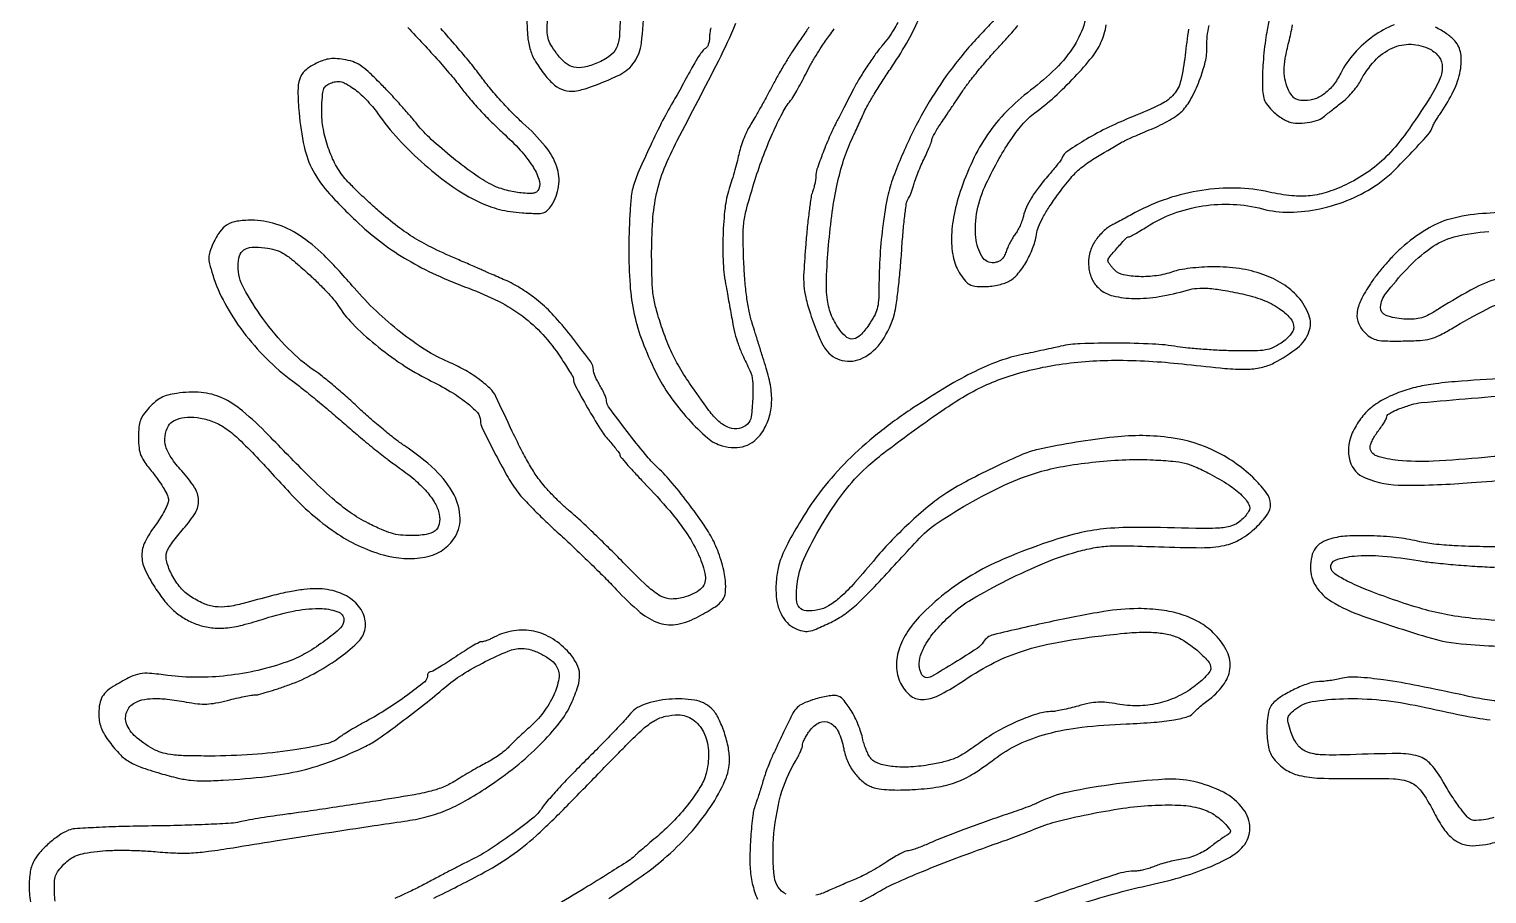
# Model space of a CAD drawing. Extents: x 0 to 2791, y 427 to 2463.
# Drawn here: x 109.1 to 548.1, y 1942.1 to 2202.5 of the extents above; entities that cross this region are included whole.
import ezdxf

# ---------------------------------------------------------------- set-up
doc = ezdxf.new("R2010")
doc.units = 0

msp = doc.modelspace()

# ---------------------------------------------------------------- linework, layer by layer
for points in [[(259, 2205.660899, 0.021812), (259.24006, 2200.160554, 0.055036), (260.024069, 2196.236415, 0.059816), (261.598927, 2192.771901, 0.029824), (264.346655, 2188.804846, 0.048842), (267.309729, 2185.706005, 0.106658), (270.18295, 2184.145034, 0.106775), (273.442103, 2183.90861, 0.049017), (277.602071, 2184.919061, 0.029181), (286.940975, 2188.808021, 0.131652), (291.364122, 2192.646368, 0.120333), (293.483607, 2198.368133, 0.022621), (294.270121, 2209.58489, -0.005325)], [(287.092539, 2208.136949, -0.01504), (286.878161, 2200.705837, -0.08738), (285.975575, 2196.906406, -0.135435), (284.01026, 2194.460026, -0.056156), (280.282119, 2192.361984, -0.045649), (276.246474, 2191.073008, -0.112311), (273.152865, 2191.090834, -0.120975), (270.514208, 2192.431932, -0.057629), (267.916878, 2195.25, -0.022448), (266.19276, 2197.855122, -0.070301), (265.378082, 2199.785364, -0.063927), (265.090292, 2201.964137, -0.016349), (265.193818, 2205.527293, -0.028599)], [(343.912597, 2203.142613, -0.002438), (342.972074, 2201.70146, -0.006028), (341.841792, 2200.031998, -0.003946), (340.500679, 2198.13383, 0.014547), (338.87569, 2195.727196, 0.006267), (336.844258, 2192.430667, 0.006194), (334.767695, 2188.864905, 0.00815), (332.967227, 2185.558653, -0.003723), (331.242044, 2182.322755, -0.003274), (329.394327, 2178.970869, -0.003291), (327.687559, 2175.968601, -0.009897), (326.46911, 2173.951068, 0.028039), (325.447449, 2172.111797, 0.016065), (324.414748, 2169.792086, 0.016013), (323.523543, 2167.385727, 0.025574), (322.935604, 2165.27393, -0.008697), (322.389045, 2163.018911, -0.004157), (321.612363, 2160.139842, -0.004119), (320.751236, 2157.145713, -0.005855), (319.932836, 2154.5, 0.049533), (318.666371, 2148.636362, 0.020254), (318.069464, 2140.499776, 0.020343), (318.136779, 2132.037875, 0.034411), (318.967066, 2125, -0.000858), (319.368079, 2122.851336, -0.000398), (319.881899, 2120.059375, -0.000394), (320.416949, 2117.125954, -0.000549), (320.890799, 2114.5, 0.015752), (321.670192, 2110.824045, 0.025553), (322.587887, 2107.765843, 0.02113), (323.935528, 2104.438977, 0.007355), (326.147138, 2099.763569, -0.100643), (326.980418, 2096.579199, -0.024925), (327.010193, 2091.156513, -0.021966), (326.537598, 2085.816637, -0.164767), (325.428571, 2083.571429, -0.151629), (322.937274, 2082.260362, -0.131794), (319.986651, 2082.49279, -0.097051), (316.833444, 2084.358077, -0.053636), (313.818064, 2087.687484, -0.006121), (307.98749, 2095.914767, -0.021282), (304.516942, 2101.429111, -0.028357), (302.069597, 2106.338158, -0.018964), (299.811584, 2112.197105, -0.012385), (298.024227, 2117.871249, -0.033162), (297.124369, 2122.009944, -0.028502), (296.709137, 2126.570216, -0.007249), (296.565593, 2134, -0.017479), (296.892146, 2144.833237, -0.037982), (298.061044, 2153.067305, -0.041493), (300.37998, 2160.566927, -0.025183), (304.280025, 2169, 0.002682), (316.780657, 2193.119289, 0.022401), (321.881288, 2204.299641, 0.04829)], [(482.708447, 2206.463254, -0.009091), (481.973169, 2202.362996, 0.015068), (481.447543, 2199.215803, 0.008716), (480.996085, 2195.405098, 0.008706), (480.676144, 2191.562877, 0.014448), (480.556618, 2188.313932, 0.010463), (480.612526, 2184.029099, 0.059317), (480.958607, 2181.776869, 0.086866), (481.769888, 2180.072492, 0.036694), (483.390542, 2178.112519, 0.033606), (484.707003, 2176.912062, 0.026849), (486.271953, 2175.798444, 0.027585), (487.838782, 2174.922793, 0.059637), (489.140542, 2174.469132, 0.058138), (491.802475, 2174.20189, 0.041507), (494.785293, 2174.498313, 0.042525), (497.493787, 2175.239215, 0.101277), (499.260286, 2176.331714, -0.017222), (499.969946, 2176.955774, -0.003732), (501.240108, 2177.981646, -0.003888), (502.729106, 2179.147225, -0.003711), (504.259231, 2180.307932, 0.031147), (505.842466, 2181.651836, 0.020607), (507.49231, 2183.375579, 0.020762), (508.962497, 2185.190765, 0.037396), (509.986539, 2186.807932, -0.06314), (514.37519, 2193.009501, -0.099836), (519.621445, 2196.833159, -0.116815), (525.317128, 2197.977236, -0.111181), (531.035173, 2196.481811, -0.116003), (533.77002, 2194.139569, -0.16401), (534.729857, 2191.106381, -0.105011), (533.790334, 2187.055594, -0.032272), (530.756166, 2181.523734, -0.013503), (523.942188, 2171.417176, -0.035697), (518.382264, 2164.702232, -0.04624), (512.864215, 2159.906859, -0.041414), (506.358528, 2156.004969, -0.033508), (500.370732, 2153.540324, -0.054156), (494.993064, 2152.364405, -0.052394), (489.362831, 2152.351001, -0.029159), (482.582621, 2153.449448, 0.049285), (472.658403, 2154.650367, 0.043519), (462.257143, 2153.972817, 0.042725), (451.937961, 2151.475632, 0.043489), (442.257483, 2147.271065, -0.000964), (440.238278, 2146.18171, -0.000823), (438.105112, 2145.040699, -0.000829), (436.161422, 2144.00928, -0.002357), (434.802471, 2143.299213, 0.05294), (433.613114, 2142.51562, 0.025295), (432.258375, 2141.281294, 0.024744), (430.960197, 2139.835972, 0.032202), (429.929738, 2138.386314, 0.083585), (428.458442, 2134.774076, 0.080377), (428.222998, 2130.828305, 0.084195), (429.230923, 2127.169384, 0.106306), (431.346687, 2124.378216, 0.119707), (435.604714, 2122.2041, 0.054424), (441.848919, 2121.419076, 0.045419), (449.466544, 2121.987275, 0.030976), (457.932724, 2123.944224, -0.054361), (460.812122, 2124.469602, -0.035215), (464.201437, 2124.474545, -0.025545), (468.543065, 2123.95094, -0.009863), (474.5, 2122.800208, -0.038366), (480.580132, 2121.004056, -0.055168), (485.5701, 2118.443149, -0.069047), (488.90436, 2115.505417, -0.184825), (489.957674, 2112.575686, -0.117428), (489.694206, 2111.561543, -0.049688), (488.910212, 2110.383642, -0.042359), (487.721012, 2109.160225, -0.030424), (486.207674, 2108, -0.040465), (483.735946, 2106.609727, -0.067105), (481.452516, 2105.909701, -0.038682), (478.299537, 2105.637438, -0.005933), (472, 2105.656676, -0.008041), (467.503742, 2105.79611, -0.006468), (462.675, 2106.086273, -0.006544), (458.219893, 2106.470554, -0.016597), (455, 2106.899122, 0.03022), (447.455742, 2107.694897, 0.010355), (436.462233, 2107.958366, 0.009368), (425.677976, 2107.791373, 0.048307), (419.764351, 2107.013687, -0.002883), (417.634116, 2106.533905, -0.001077), (414.638285, 2105.884055, -0.001067), (411.370436, 2105.189856, -0.001292), (408.30215, 2104.553166, 0.036575), (401.367464, 2102.59554, 0.026763), (394.002563, 2099.466372, 0.021429), (385.541222, 2094.864437, 0.01053), (375.16688, 2088.330721, 0.022774), (364.645299, 2080.681188, 0.028041), (355.605587, 2072.587359, 0.029623), (347.953009, 2063.954077, 0.032016), (341.587307, 2054.689469, 0.010631), (337.551165, 2047.586675, 0.03732), (335.403426, 2042.788607, 0.050998), (334.349756, 2038.562905, 0.03563), (334, 2033.660894, 0.049738), (334.387265, 2029.777466, 0.064998), (335.537862, 2026.402912, 0.073771), (337.35678, 2023.776401, 0.097887), (339.712324, 2022.085212, 0.045011), (342.020991, 2021.27487, 0.102987), (343.855124, 2021.197142, 0.061697), (346.10392, 2021.858757, 0.008745), (350.5, 2023.858214, 0.042421), (354.74152, 2026.338508, 0.035989), (358.759454, 2029.626924, 0.016234), (364.403107, 2035.326092, 0.001911), (376.5, 2048.462697, -0.059888), (382.840161, 2053.920721, -0.020664), (393.166754, 2060.249367, -0.021076), (404.405432, 2065.906667, -0.039169), (414, 2069.364468, -0.025516), (421.484611, 2071.011347, -0.016047), (430.362526, 2072.203389, -0.015868), (439.488518, 2072.840021, -0.021511), (447.750435, 2072.797877, -0.009817), (453.598305, 2072.401077, -0.038869), (457.150239, 2071.809332, -0.044532), (460.326808, 2070.714939, -0.015761), (464.65767, 2068.610549, -0.022113), (470.403663, 2065.258935, -0.049097), (474.371298, 2062.113099, -0.075577), (476.46022, 2059.373414, -0.272272), (476.39461, 2057.26381, -0.072084), (474.040837, 2054.506828, -0.103217), (471.251205, 2052.929886, -0.067469), (467.210625, 2052.219382, -0.016579), (460.450636, 2052.177653, 0.004919), (443.412831, 2052.469809, 0.022895), (433.592042, 2052.091791, 0.034859), (425.934355, 2050.90353, 0.02423), (417.5, 2048.550312, 0.015868), (404.977202, 2043.946936, 0.02922), (395.170153, 2039.300905, 0.033456), (386.913785, 2034.035196, 0.030801), (379.189321, 2027.578954, 0.046172), (374.204873, 2021.904272, 0.073449), (371.215737, 2016.188116, 0.088434), (370.33315, 2010.676304, 0.106762), (371.527527, 2005.583233, 0.109576), (374.364905, 2001.937457, 0.177124), (378.028501, 2000.639213, 0.1138), (382.924594, 2001.820159, 0.033082), (389.66704, 2005.765647, -0.027477), (398.719973, 2011.200174, -0.038902), (407.343628, 2014.927175, -0.034776), (417.14637, 2017.541738, -0.016872), (429.961993, 2019.575535, -0.006143), (438.969107, 2020.582703, -0.021), (444.853611, 2020.918935, -0.031503), (449.293224, 2020.706104, -0.040015), (453.320779, 2019.927876, -0.072428), (456.879825, 2018.357827, -0.036516), (460.843858, 2015.448918, -0.033568), (464.131057, 2012.241079, -0.184684), (465, 2009.968806, -0.158712), (464.697652, 2009.040291, -0.028368), (463.526965, 2007.611162, -0.027824), (461.891003, 2006.018055, -0.02082), (459.926169, 2004.445803, -0.051112), (454.701689, 2001.377036, -0.052004), (448.993158, 1999.453301, -0.051737), (442.983119, 1998.742355, -0.049599), (436.866739, 1999.261976, 0.019091), (433.597465, 1999.741682, 0.039373), (431.015958, 1999.816072, 0.038269), (428.408635, 1999.484745, 0.017071), (425.042156, 1998.671474, -0.007342), (422.602245, 1998.031562, -0.008305), (420.242542, 1997.490995, -0.007681), (418.225317, 1997.096295, -0.044495), (417.14537, 1997, 0.075669), (412.918296, 1996.356598, 0.026252), (407.118886, 1994.209418, 0.025756), (400.98429, 1991.180848, 0.03018), (395.523387, 1987.677292, -0.012795), (391.235572, 1984.711122, -0.039682), (388.151144, 1983.025021, -0.044097), (385.019043, 1981.942364, -0.018816), (380.676269, 1981.030152, -0.026791), (374.635717, 1980.327232, -0.040209), (369.332023, 1980.423239, -0.047883), (365.153326, 1981.244959, -0.137194), (362.673055, 1982.808776, -0.060321), (362.012284, 1983.744063, -0.022287), (361.30905, 1985.199843, -0.021706), (360.675172, 1986.873543, -0.024409), (360.216448, 1988.532176, 0.042268), (358.804164, 1993.010325, 0.03893), (356.627597, 1997.318589, 0.039389), (354.205544, 2000.680142, 0.182417), (352.147798, 2001.822611, 0.064804), (350.982238, 2001.841887, 0.017433), (349.148101, 2001.568898, 0.017354), (347.068286, 2001.109663, 0.017167), (345.017702, 2000.50588, 0.025979), (342.125822, 1999.375472, 0.086329), (340.443534, 1998.232429, 0.07539), (339.126789, 1996.504874, 0.016817), (337.451466, 1993.183269, -0.001146), (336.318836, 1990.750955, -0.000923), (335.090483, 1988.141335, -0.000932), (333.946948, 1985.735116, -0.002392), (333.108165, 1984, 0.015692), (332.358562, 1982.337957, 0.007988), (331.516167, 1980.20625, 0.007927), (330.71668, 1977.978149, 0.01176), (330.093612, 1976, -0.00369), (329.534695, 1974.120167, -0.003381), (328.931951, 1972.193112, -0.003379), (328.370739, 1970.480469, -0.011067), (327.967206, 1969.359532, 0.060389), (327.037562, 1965.673512, 0.014109), (326.4114, 1959.318218, 0.015263), (326.149574, 1952.688208, 0.033324), (326.442608, 1947.613051, 0.027483), (326.86882, 1945.260824, 0.021158), (327.581175, 1942.750602, 0.021584), (328.45032, 1940.455323, 0.046788)], [(370.672564, 2204.544178, -0.019522), (369.487302, 2202.407872, -0.020412), (367.864057, 2199.964484, -0.016936), (365.9471, 2197.5, 0.017592), (363.772351, 2194.696511, 0.010367), (361.364747, 2191.20625, 0.010364), (359.101442, 2187.615331, 0.017425), (357.371846, 2184.5, -0.000489), (355.906756, 2181.636714, -0.000513), (354.459333, 2178.821875, -0.000491), (353.205008, 2176.394553, -0.002292), (352.474508, 2175, 0.018395), (350.360499, 2170.627269, 0.011473), (348.193131, 2165.363441, 0.008422), (346.368798, 2160.378114, 0.083685), (346, 2158.190054, -0.035379), (345.931114, 2157.217711, -0.016703), (345.712123, 2155.978109, -0.016459), (345.395332, 2154.69014, -0.022312), (345.019994, 2153.552589, 0.053418), (344.583186, 2151.887738, 0.005453), (344.01762, 2147.84364, 0.006762), (343.459932, 2142.995165, 0.005345), (342.983834, 2137.73749, 0.004736), (342.398237, 2129.402698, 0.031828), (342.410521, 2125.257263, 0.045101), (342.964142, 2121.75413, 0.01514), (344.382387, 2116.768761, 0.011972), (345.474163, 2113.59563, 0.011708), (346.724196, 2110.454474, 0.011672), (347.949404, 2107.750918, 0.042509), (348.907468, 2106.12995, 0.18406), (354.000913, 2102.734527, 0.176073), (360.176191, 2103.508252, 0.126325), (365.968039, 2108.634769, 0.083065), (369.692004, 2116.772052, 0.030957), (370.241781, 2119.462789, 0.006258), (370.860572, 2124.303579, 0.006581), (371.436588, 2129.961298, 0.006116), (371.879441, 2135.772047, -0.005769), (372.299115, 2141.329629, -0.008425), (372.807566, 2146.212391, -0.004719), (373.34159, 2150.295647, -0.132571), (373.757965, 2151.272047, 0.052549), (374.176019, 2151.936354, 0.018084), (374.640185, 2152.974286, 0.017742), (375.073028, 2154.164201, 0.019636), (375.404391, 2155.342542, -0.026722), (375.829719, 2156.776753, -0.008689), (376.606714, 2158.84663, -0.008633), (377.551468, 2161.120702, -0.009617), (378.542279, 2163.279696, 0.006398), (379.483676, 2165.296668, 0.008692), (380.278044, 2167.141954, 0.006168), (380.894059, 2168.698753, 0.091366), (381, 2169.273676, -0.118106), (381.131156, 2169.821176, -0.009621), (381.829409, 2171.131877, -0.012507), (382.742067, 2172.676249, -0.009291), (383.823519, 2174.336522, 0.000749), (385.165184, 2176.321293, 0.000351), (386.895108, 2178.892603, 0.000348), (388.70448, 2181.590141, 0.000489), (390.315048, 2184, -0.017864), (392.208958, 2186.631135, -0.007217), (394.970158, 2190.0875, -0.00713), (398.051753, 2193.725757, -0.008984), (401.011409, 2197, 0.006712), (403.931794, 2200.201432, 0.005904), (406.894661, 2203.61875, 0.005941)], [(399.632657, 2205.204089, -0.007401), (396.436505, 2201.779683, 0.025491), (388.09318, 2192.165879, 0.027509), (380.996573, 2181.985967, 0.026538), (374.85297, 2170.759416, 0.020782), (369.366408, 2158, 0.041016), (367.63189, 2152.02558, 0.017817), (366.27299, 2143.861679, 0.016523), (365.368172, 2134.491526, 0.014572), (365.033675, 2124.680175, -0.015003), (364.897499, 2120.784507, -0.05065), (364.476679, 2118.275215, -0.058631), (363.596146, 2116.099121, -0.025258), (361.951959, 2113.430175, -0.038591), (359.461675, 2110.349293, -0.159499), (357.38444, 2109.221132, -0.210166), (355.401715, 2109.691861, -0.071812), (353.275948, 2111.84063, -0.05981), (350.787084, 2116.216288, -0.066379), (349.513697, 2120.906285, -0.043221), (349.221201, 2127.236976, -0.011137), (349.860554, 2137.454973, -0.012499), (350.962718, 2147.45634, -0.020311), (352.453656, 2155.870584, -0.02363), (354.392634, 2163.065497, -0.031807), (356.857365, 2169.343999, 0.001576), (357.73047, 2171.225256, 0.000958), (358.751228, 2173.454175, 0.00096), (359.755043, 2175.6685, 0.001698), (360.573605, 2177.5, -0.025941), (361.643451, 2179.612531, -0.006361), (363.625134, 2182.96875, -0.006497), (365.997806, 2186.760933, -0.006448), (368.474194, 2190.5, 0.019045), (373.327262, 2198.244501, 0.026832), (377.002754, 2205.515362, 0.030496)], [(427.233375, 2205.458589, -0.070444), (424.391793, 2198.500399, -0.059216), (419.122389, 2191.520547, -0.040142), (411.661385, 2184.902395, 0.032751), (404.24744, 2178.519039, 0.042593), (398.413333, 2171.72243, 0.041952), (393.750811, 2163.950383, 0.030386), (389.856975, 2154.630219, 0.032607), (387.667266, 2146.712046, 0.048091), (386.886826, 2139.547258, 0.057008), (387.508031, 2133.448162, 0.095653), (389.536051, 2128.732135, 0.024578), (391.130586, 2126.617092, 0.097497), (392.388533, 2125.597183, 0.097475), (393.939353, 2125.130072, 0.024561), (396.585711, 2125, 0.028353), (398.527108, 2125.110179, 0.021672), (400.628686, 2125.442261, 0.022104), (402.575006, 2125.92735, 0.047233), (404.01077, 2126.505569, 0.095526), (406.653517, 2128.589526, 0.043508), (409.240216, 2132.169966, 0.041903), (411.328068, 2136.438421, 0.052985), (412.479323, 2140.675762, -0.055115), (413.122537, 2143.004068, -0.027874), (414.407659, 2145.76683, -0.022723), (416.324472, 2148.989644, -0.012553), (418.938677, 2152.753167, -0.015955), (422.809719, 2157.698788, -0.047185), (425.871337, 2160.730392, -0.035228), (429.897265, 2163.578761, -0.005982), (438, 2168.362889, -0.019947), (439.382737, 2169.085403, -0.00492), (441.709147, 2170.157348, -0.005028), (444.399872, 2171.33284, -0.005013), (447.116246, 2172.455132, 0.019213), (449.841257, 2173.672674, 0.017408), (452.557895, 2175.133666, 0.01773), (454.897167, 2176.61233, 0.051963), (456.350107, 2177.843546, 0.068247), (459.027871, 2181.533967, 0.030682), (461.529487, 2186.987551, 0.030666), (463.341395, 2192.694665, 0.069698), (463.823292, 2197.183959, -0.066534), (464.476667, 2203.654519, -0.065602)], [(223.095046, 2203, -0.006291), (227.741539, 2198.117034, -0.005694), (232.422811, 2192.955253, -0.00571), (236.50896, 2188.237824, -0.018089), (239.090405, 2184.954051, 0.01985), (241.476593, 2181.940557, 0.009409), (244.774394, 2178.24255, 0.009309), (248.373668, 2174.498537, 0.013012), (251.737321, 2171.298571, -0.023171), (256.971418, 2166.112652, -0.042818), (260.630961, 2161.378886, -0.055482), (262.63361, 2157.353703, -0.181253), (262.610807, 2154.428163, -0.125519), (262.041087, 2153.623583, -0.120946), (261.14799, 2153.176414, -0.065245), (259.700252, 2153.041128, -0.014792), (257.233182, 2153.20595, -0.023472), (255.165331, 2153.504165, -0.016292), (252.862247, 2154.025823, -0.016469), (250.679038, 2154.67319, -0.032281), (249, 2155.355013, -0.040962), (243.640196, 2158.510939, -0.015893), (236.757662, 2163.697755, -0.015946), (230.195611, 2169.332168, -0.039191), (225.86156, 2173.974395, 0.010304), (223.728188, 2176.541706, 0.00479), (220.860273, 2179.788388, 0.004743), (217.78317, 2183.140835, 0.006599), (214.960644, 2186.079263, 0.009999), (211.203725, 2189.739175, 0.043145), (208.754523, 2191.664008, 0.064312), (206.523383, 2192.74563, 0.043554), (203.772677, 2193.406839, 0.025557), (201.250423, 2193.65417, 0.050692), (199.246146, 2193.544522, 0.051587), (197.327618, 2193.036139, 0.027414), (195.078032, 2192.039809, 0.068772), (192.11687, 2189.974281, 0.12925), (190.560027, 2187.530998, 0.082152), (190.021469, 2183.876336, 0.016678), (190.356391, 2177.312133, 0.032512), (191.878999, 2167.19189, 0.070797), (194.607456, 2159.847294, 0.061148), (199.547582, 2152.915648, 0.019342), (208.5, 2143.866337, 0.02796), (215.446548, 2138.060368, 0.027276), (223.053379, 2133.013839, 0.025542), (231.628603, 2128.54795, 0.019053), (241.489496, 2124.483427, -0.029074), (250.476063, 2120.566918, -0.043939), (257.716797, 2116.058043, -0.046535), (263.755781, 2110.568494, -0.038447), (269.112551, 2103.711241, -0.004135), (270.602323, 2101.427595, -0.006245), (271.858062, 2099.412492, -0.00274), (272.894971, 2097.679947, -0.134255), (273, 2097.295844, 0.124982), (273.540758, 2095.166284, 0.005657), (277.242807, 2088.527067, 0.009432), (281.048487, 2082.161485, 0.043906), (283.61971, 2078.747119, -0.009347), (284.914667, 2077.254226, -0.013203), (286.00704, 2075.873762, -0.009333), (286.856495, 2074.69477, -0.152588), (287, 2074.235481, 0.178631), (287.182595, 2073.740695, 0.002969), (289.129687, 2071.489113, 0.007254), (291.471317, 2068.890617, 0.004706), (294.25, 2065.951632, -0.014637), (302.012876, 2057.407232, -0.031451), (307.363278, 2050.300865, -0.040636), (310.823089, 2043.98644, -0.059551), (312.699503, 2037.943118, -0.111909), (312.61737, 2035.931027, -0.123943), (311.668231, 2034.235454, -0.088465), (309.72107, 2032.793618, -0.03512), (306.633832, 2031.522065, -0.082505), (302.647515, 2030.895704, -0.12575), (299.278498, 2031.788225, -0.063101), (295.265965, 2034.745861, -0.009062), (288, 2041.92449, 0.004504), (283.559517, 2046.392317, 0.004103), (278.900283, 2050.921568, 0.004107), (274.669084, 2054.901705, 0.013259), (271.76692, 2057.447633, -0.017131), (269.308631, 2059.638084, -0.011653), (266.659229, 2062.287544, -0.011753), (264.219293, 2064.967363, -0.023025), (262.429743, 2067.230678, -0.021946), (260.088257, 2070.81155, -0.014314), (257.691917, 2075.130114, -0.008676), (254.590192, 2081.380901, -0.002045), (249.631974, 2091.935467, 0.097349), (247.868461, 2094.358395, 0.030081), (244.364115, 2097.235347, 0.028931), (239.982161, 2100.040359, 0.028768), (235.297585, 2102.32664, -0.042837), (228.517254, 2105.875012, -0.024679), (220.996325, 2111.211509, -0.023615), (213.545465, 2117.663519, -0.025575), (206.942529, 2124.627952, 0.019715), (197.8732, 2134.421072, 0.05079), (190.40179, 2140.498027, 0.069159), (183.404102, 2143.82018, 0.075436), (175.972506, 2144.978038, 0.038551), (171.642178, 2144.660963, 0.099021), (168.703458, 2143.596382, 0.104688), (166.497008, 2141.526099, 0.046277), (164.514643, 2138.032473, 0.020809), (163.471578, 2135.436228, 0.081133), (163.165351, 2133.738914, 0.06845), (163.388273, 2131.891716, 0.012145), (164.35712, 2128.536032, 0.048601), (168.00175, 2119.975151, 0.036333), (173.558313, 2111.348924, 0.035176), (180.541079, 2103.310047, 0.037304), (188.454233, 2096.498953, -0.009118), (191.689773, 2094.016989, -0.00392), (195.919147, 2090.593862, -0.003877), (200.367543, 2086.87717, -0.005113), (204.361534, 2083.416323, 0.006294), (208.334428, 2079.990153, 0.004964), (212.717597, 2076.379001, 0.00502), (216.856102, 2073.105924, 0.01238), (219.974967, 2070.81103, -0.02218), (225.00894, 2066.9527, -0.038514), (228.768048, 2063.268796, -0.047444), (231.297594, 2059.753103, -0.083061), (232.568072, 2056.40964, -0.098398), (232.57169, 2053.472508, -0.182571), (231.330699, 2051.475818, -0.125894), (228.650016, 2050.332743, -0.037504), (224.178571, 2049.984962, -0.028321), (220.944728, 2050.15969, -0.042357), (218.170368, 2050.708427, -0.03504), (215.172955, 2051.802508, -0.013124), (211.134185, 2053.734962, -0.034993), (205.729976, 2056.992683, -0.028061), (200.39812, 2061.204282, -0.015848), (193.339761, 2067.864024, -0.003083), (181.069942, 2080.351965, 0.024838), (173.364962, 2087.540091, 0.069007), (167.11771, 2091.485109, 0.08648), (160.900368, 2093.092011, 0.056966), (153.5, 2092.844614, 0.027817), (150.855222, 2092.300649, 0.055041), (148.858844, 2091.529914, 0.0565), (147.112039, 2090.357068, 0.030878), (145.25, 2088.566243, 0.026774), (143.489523, 2086.431548, 0.072154), (142.562873, 2084.702706, 0.06667), (142.126538, 2082.702931, 0.020423), (142, 2079.606354, 0.025227), (142.164156, 2076.354808, 0.072406), (142.712115, 2074.167321, 0.059987), (143.920812, 2072.005634, 0.013478), (146.5, 2068.659115, -0.018701), (148.25032, 2066.338329, -0.022904), (149.700053, 2064.04121, -0.023328), (150.724987, 2062.026148, -0.10637), (151, 2060.748052, -0.097814), (150.751606, 2059.490476, -0.021642), (149.825, 2057.48749, -0.021705), (148.531173, 2055.227633, -0.019408), (147, 2053, 0.044222), (143.963507, 2048.076292, 0.114976), (142.998619, 2044.051275, 0.109062), (143.891127, 2039.882875, 0.037527), (146.88245, 2034.448835, 0.024746), (149.972719, 2030.190008, 0.04496), (152.955521, 2027.095706, 0.051013), (156.159311, 2024.847223, 0.044504), (159.899223, 2023.172332, 0.053958), (163.989795, 2022.239128, 0.052083), (168.23536, 2022.186428, 0.039601), (173.318154, 2023.063225, 0.015715), (180.12742, 2025.031669, -0.031365), (189.404678, 2027.401835, -0.055259), (197.282876, 2028.00979, -0.091217), (202.387324, 2026.893395, -0.354806), (203.807842, 2024.240722, -0.166685), (202.36423, 2021.722821, -0.02355), (197.621586, 2017.943872, -0.027615), (192.044525, 2014.365367, -0.043646), (186.878316, 2012.008362, -0.028604), (177.933741, 2009.401438, -0.028276), (168.715667, 2007.820347, -0.02883), (159.564904, 2007.31025, -0.032966), (150.822129, 2007.904508, 0.012473), (145.351127, 2008.502279, 0.067527), (142.374396, 2008.350437, 0.070458), (139.601892, 2007.41162, 0.014265), (135.019971, 2004.933964, 0.041375), (132.576077, 2003.236977, 0.088278), (131.090967, 2001.491758, 0.088616), (130.30235, 1999.345875, 0.041938), (130.031803, 1996.400038, 0.038934), (130.180952, 1994.275036, 0.047836), (130.660227, 1992.345823, 0.044774), (131.528765, 1990.444947, 0.028407), (132.853602, 1988.400038, 0.026378), (136.047836, 1984.485529, 0.066752), (138.850953, 1982.122938, 0.056288), (142.454158, 1980.362073, 0.01467), (148.595477, 1978.376085, 0.012), (153.859126, 1976.979057, 0.031989), (157.685863, 1976.316368, 0.030554), (161.664009, 1976.131546, 0.010151), (167.5, 1976.335682, 0.014713), (180.780415, 1977.46308, 0.029998), (191.084202, 1979.275217, 0.033235), (200.398869, 1982.161846, 0.02304), (210.5, 1986.588601, 0.038748), (214.211144, 1988.79587, 0.006405), (220.959206, 1993.683292, 0.007512), (228.139624, 1999.194901, 0.01119), (234.237161, 2004.248637, -0.039863), (239.467161, 2008.100173, -0.0214), (246.457521, 2012.031273, -0.019147), (253.317452, 2015.187369, -0.098546), (257.400533, 2016, -0.075841), (260.3144, 2015.55546, -0.0452), (263.561935, 2014.208671, -0.04571), (266.408062, 2012.364985, -0.103675), (268.048319, 2010.409715, -0.168854), (268.609592, 2006.860575, -0.063284), (267.08001, 2001.986845, -0.054874), (263.953801, 1996.773247, -0.048807), (259.655887, 1992.134888, 0.004319), (257.922205, 1990.56904, 0.003557), (256.099024, 1988.869458, 0.003592), (254.447297, 1987.284971, 0.009551), (253.297904, 1986.122841, -0.03453), (252.131426, 1985.05565, -0.014971), (250.44613, 1983.795612, -0.014732), (248.567149, 1982.557555, -0.018958), (246.767483, 1981.538496, 0.007881), (244.776145, 1980.468442, 0.003918), (242.284823, 1979.05297, 0.003887), (239.725474, 1977.545521, 0.0057), (237.5, 1976.176585, -0.040626), (233.999939, 1974.347043, -0.037565), (230.158221, 1973.05107, -0.02024), (224.463496, 1971.838562, -0.003433), (213.5, 1970.041757, -0.001194), (205.565664, 1968.816687, -0.001113), (197.4375, 1967.600068, -0.001108), (190.21017, 1966.551096, -0.003783), (185.5, 1965.914451, 0.004663), (181.760941, 1965.402364, 0.004434), (177.96875, 1964.812524, 0.004403), (174.625889, 1964.231886, 0.015642), (172.5, 1963.774173, -0.045384), (169.884711, 1963.371839, -0.003828), (163.065625, 1963.001344, -0.005061), (154.909144, 1962.703494, -0.003892), (146, 1962.537799, 0.004), (136.995111, 1962.36837, 0.006178), (129.217297, 1962.063563, 0.003965), (122.825937, 1961.683115, 0.080667), (120.94363, 1961.24562, 0.053518), (118.061049, 1959.684717, 0.030863), (114.952275, 1957.247323, 0.030957), (112.207254, 1954.485046, 0.060855), (110.464083, 1951.930544, 0.086013), (109.333454, 1948.347314, 0.04095), (109.080426, 1943.503317, 0.040202), (109.63758, 1938.459999, 0.058986)], [(116.886769, 1939.880022, -0.020474), (116.697108, 1942.364622, -0.01666), (116.690816, 1945.629014, -0.071654), (117.027201, 1947.537643, -0.086367), (117.856788, 1949.093626, -0.03069), (119.531658, 1950.989863, -0.040625), (121.422191, 1952.597622, -0.063197), (123.300174, 1953.617018, -0.047923), (125.726435, 1954.302399, -0.014324), (129.531658, 1954.880973, -0.021408), (133.012786, 1955.158087, -0.010232), (137.500714, 1955.23064, -0.009886), (142.350487, 1955.113881, -0.011154), (147, 1954.805872, 0.011437), (153.131022, 1954.403201, 0.023411), (157.947968, 1954.42296, 0.020709), (163.100585, 1954.90004, 0.007143), (170.5, 1956.003403, -0.001418), (183.138771, 1958.036202, -0.000807), (198.435328, 1960.426681, -0.000762), (212.940548, 1962.646898, -0.002801), (222.1262, 1963.98598, 0.027784), (228.626112, 1965.267835, 0.034747), (234.461485, 1967.199877, 0.031562), (240.395401, 1970.083138, 0.017671), (247.235004, 1974.283509, 0.023391), (255.573041, 1980.399399, 0.026413), (262.955823, 1987.03889, 0.028732), (268.793222, 1993.586785, 0.061017), (272.329631, 1999.370843, 0.027404), (274.355589, 2004.562038, 0.089049), (274.867933, 2008.206492, 0.112418), (274.034948, 2011.314503, 0.058761), (271.75, 2014.631998, 0.072282), (266.753021, 2018.892034, 0.088572), (261.074844, 2021.192695, 0.091135), (255.082074, 2021.351588, 0.081586), (249.168268, 2019.404454, -0.016241), (248.059659, 2018.871114, -0.016993), (246.935184, 2018.419451, -0.016906), (245.940839, 2018.096379, -0.068896), (245.313208, 2018.006161, 0.12338), (244.568832, 2017.815527, 0.007472), (242.54424, 2016.679935, 0.010801), (240.15779, 2015.224274, 0.007754), (237.553492, 2013.5, -0.006533), (234.963284, 2011.775939, -0.00937), (232.620469, 2010.321875, -0.005756), (230.628827, 2009.167714, -0.129135), (229.990284, 2009, 0.135882), (229.612649, 2008.895442, 0.100329), (229.290896, 2008.60153, 0.086658), (229.074331, 2008.1619, 0.071329), (229, 2007.643507, -0.227147), (228.194889, 2005.962721, -0.010326), (223.000351, 2001.958464, -0.017156), (216.931458, 1997.790831, -0.018361), (210.724323, 1994.147869, 0.005091), (208.231291, 1992.772313, 0.005903), (205.88777, 1991.411202, 0.005301), (203.931626, 1990.215678, 0.034582), (203, 1989.538803, -0.118933), (198.403362, 1987.257354, -0.018715), (188.40646, 1985.370726, -0.020081), (176.319861, 1984.048724, -0.017107), (163.5, 1983.605267, -0.005411), (156.558155, 1983.677846, -0.021986), (152.342734, 1983.953264, -0.036193), (149.404837, 1984.492615, -0.056117), (147, 1985.414405, -0.052152), (141.624143, 1988.954657, -0.112138), (138.595837, 1992.849467, -0.181172), (138.309667, 1996.460367, -0.179746), (140.464817, 1999.38499, -0.087242), (143.020862, 2000.483779, -0.050328), (146.350332, 2000.923741, -0.037099), (150.679987, 2000.735916, -0.01608), (156.384703, 1999.875635, 0.017881), (159.835601, 1999.367942, 0.037634), (162.540898, 1999.273, 0.036651), (165.274419, 1999.584374, 0.01612), (168.830767, 2000.375635, -0.006456), (171.391443, 2000.997533, -0.007431), (173.850291, 2001.522843, -0.006755), (175.943724, 2001.908339, -0.042174), (177.028497, 2002, 0.065452), (178.179495, 2002.151318, 0.006684), (180.831836, 2002.899105, 0.008257), (183.978552, 2003.888663, 0.006498), (187.354341, 2005.060781, 0.036459), (194.852765, 2008.410007, 0.032349), (202.105787, 2012.933388, 0.031885), (207.887806, 2017.667276, 0.140837), (210.132078, 2021.401466, 0.158725), (209.886134, 2025.994267, 0.122016), (206.987003, 2030.132103, 0.100755), (201.92421, 2033.003884, 0.079707), (195.69284, 2033.984379, 0.027373), (191.800917, 2033.759409, 0.021171), (187.60317, 2033.104321, 0.013988), (182.078994, 2031.839274, 0.003964), (173.558034, 2029.563185, -0.033154), (168.853033, 2028.59637, -0.067046), (165.077486, 2028.586971, -0.07049), (161.556946, 2029.56946, -0.040263), (157.661622, 2031.664113, -0.07617), (154.646786, 2034.339999, -0.051204), (152.078064, 2038.172103, -0.052809), (150.484892, 2042.129994, -0.147173), (150.529591, 2045.093232, -0.066933), (151.042468, 2046.179834, -0.012675), (152.282562, 2047.992421, -0.013332), (153.851986, 2050.04824, -0.011885), (155.588375, 2052.099506, 0.045041), (159.117485, 2056.877229, 0.14602), (160.105687, 2060.649761, 0.137905), (158.887849, 2064.479513, 0.038504), (155, 2069.5, -0.031898), (151.823747, 2073.491652, -0.080569), (150.222335, 2076.827564, -0.106731), (149.994301, 2079.898699, -0.088443), (151.012153, 2083.022708, -0.162117), (152.782266, 2084.698262, -0.079317), (155.803764, 2085.561298, -0.063936), (159.639789, 2085.531468, -0.046335), (163.806164, 2084.564382, -0.064828), (167.57269, 2082.744217, -0.039977), (171.467635, 2079.724193, -0.01936), (176.950002, 2074.320548, -0.00288), (187.501958, 2062.951798, 0.056063), (201.234915, 2050.994386, 0.081972), (215.705793, 2044.167503, 0.111569), (228.278185, 2043.475206, 0.19876), (236.921162, 2048.889282, 0.160487), (238.864662, 2055.160623, 0.11758), (237.036533, 2062.265922, 0.082861), (231.309558, 2069.779763, 0.042597), (222, 2077.140978, -0.019764), (219.31526, 2079.071598, -0.007137), (215.651944, 2082.01725, -0.007065), (211.727238, 2085.360981, -0.008339), (208.113002, 2088.63762, 0.006689), (204.563619, 2091.876878, 0.006178), (200.834615, 2095.108183, 0.006178), (197.442448, 2097.903882, 0.020411), (195.113002, 2099.624279, -0.051048), (187.116559, 2106.32304, -0.035002), (179.471258, 2115.372429, -0.034485), (173.679462, 2124.557878, -0.124038), (172, 2131.223655, -0.070255), (172.42975, 2134.267049, -0.175795), (173.72984, 2136.055438, -0.139862), (176.113271, 2136.835371, -0.039073), (180.072855, 2136.677777, -0.03907), (183.100854, 2136.076615, -0.063198), (185.516199, 2135.054531, -0.041977), (188.208721, 2133.170892, -0.008924), (192.542095, 2129.429653, -0.009964), (195.538491, 2126.638391, -0.01021), (198.396449, 2123.752185, -0.010009), (200.772829, 2121.149837, -0.041637), (202.035509, 2119.442545, 0.056522), (206.448718, 2113.831848, 0.025748), (213.349276, 2107.532424, 0.025138), (221.370062, 2101.583774, 0.031943), (229.349508, 2096.972481, -0.017856), (235.886893, 2093.436222, -0.033989), (240.820268, 2090.064663, -0.04158), (244.077346, 2087.026892, -0.186393), (245, 2084.637852, 0.11476), (245.520654, 2082.399292, 0.004974), (249.169614, 2075.161958, 0.009129), (252.980337, 2068.106128, 0.027428), (255.925932, 2063.493312, 0.031724), (257.646807, 2061.39361, 0.0071), (260.852186, 2058.049334, 0.00734), (264.671558, 2054.28815, 0.007039), (268.652686, 2050.587033, -0.005593), (272.96069, 2046.605186, -0.003814), (277.772652, 2041.986665, -0.003843), (282.34617, 2037.460422, -0.007729), (285.871234, 2033.806486, 0.029235), (293.155521, 2026.878256, 0.096278), (298.917204, 2023.655913, 0.130244), (304.439615, 2023.330041, 0.075737), (310.714517, 2025.629621, 0.014153), (315.761806, 2028.592095, 0.093431), (317.902937, 2030.568406, 0.137504), (318.773646, 2032.841624, 0.043853), (318.791372, 2036.49841, 0.033189), (318.439613, 2038.839252, 0.015972), (317.69599, 2041.782831, 0.015759), (316.721602, 2044.815228, 0.021745), (315.645301, 2047.46442, 0.040831), (312.924488, 2052.317151, 0.012771), (308.087289, 2059.119226, 0.013163), (302.784706, 2065.811894, 0.030064), (298.365477, 2070.494575, -0.032451), (294.686104, 2074.430735, -0.007998), (289.183197, 2081.364962, -0.003334), (283.57766, 2088.766997, -0.161761), (283, 2090.505813, 0.08119), (282.874978, 2091.270674, 0.019021), (282.413598, 2092.48873, 0.019112), (281.767879, 2093.86625, 0.017742), (281.003738, 2095.22583, -0.01687), (280.239301, 2096.580399, -0.018504), (279.59278, 2097.942908, -0.01825), (279.128497, 2099.141545, -0.082773), (279.003738, 2099.877686, 0.156735), (278.220792, 2102.291498, 0.008879), (273.461235, 2108.652799, 0.014695), (268.233119, 2114.993833, 0.029298), (263.672158, 2119.627761, 0.022567), (261.291298, 2121.591284, 0.015074), (258.403696, 2123.628273, 0.015193), (255.478617, 2125.4371, 0.02864), (253, 2126.684264, -0.000616), (250.747654, 2127.663595, -0.000641), (248.528125, 2128.6353, -0.000616), (246.611106, 2129.480318, -0.002813), (245.5, 2129.979218, 0.003588), (244.412474, 2130.465507, 0.000883), (242.61875, 2131.248404, 0.000904), (240.560937, 2132.137824, 0.000904), (238.5, 2133.019764, -0.011866), (230.906543, 2136.468091, -0.024482), (225.181523, 2139.587945, -0.026359), (220.061097, 2143.095674, -0.016273), (214.411124, 2147.71969, -0.006974), (211.052528, 2150.739648, -0.007114), (207.802101, 2153.832321, -0.006941), (205.055123, 2156.597184, -0.029176), (203.530021, 2158.371753, -0.050876), (200.784835, 2162.84988, -0.038823), (198.700938, 2168.212022, -0.038465), (197.453008, 2173.89474, -0.046884), (197.20496, 2179.333046, -0.010204), (197.455949, 2182.989923, -0.077954), (197.871876, 2184.656825, -0.144848), (198.681513, 2185.642181, -0.064696), (200.195399, 2186.403722, -0.057497), (201.761376, 2186.757187, -0.092367), (203.122273, 2186.652076, -0.067348), (204.637327, 2186.01903, -0.018935), (206.802361, 2184.636964, -0.032043), (208.537575, 2183.262016, -0.016518), (210.532986, 2181.338041, -0.01635), (212.462553, 2179.215848, -0.02375), (214.009526, 2177.213124, 0.034418), (220.311487, 2169.404458, 0.025968), (228.220971, 2161.718892, 0.026388), (236.649259, 2155.091443, 0.043101), (244.5, 2150.518521, 0.022665), (247.639295, 2149.206138, 0.025861), (250.750738, 2148.247276, 0.025328), (254.000692, 2147.600031, 0.020168), (257.556941, 2147.223065, 0.007505), (261.990812, 2147.000008, 0.071032), (263.877707, 2147.201862, 0.134972), (265.117912, 2147.906567, 0.051474), (266.38292, 2149.461657, 0.108639), (268.558265, 2155.178264, 0.120688), (268.010513, 2161.049077, 0.089589), (264.490841, 2167.312785, 0.038416), (257.804504, 2174.2437, -0.017679), (254.69858, 2177.207094, -0.010028), (251.142351, 2180.998011, -0.010003), (247.707813, 2184.966445, -0.016228), (244.969919, 2188.487307, 0.014697), (242.003636, 2192.326065, 0.005986), (237.755352, 2197.377521, 0.005917), (233.056757, 2202.701821, 0.007511)], [(314.358456, 2202.903975, 0.023894), (314.088938, 2201.465237, 0.034365), (314, 2200.17273, -0.039407), (313.907779, 2199.004454, -0.047616), (313.632812, 2197.939635, -0.054605), (313.230176, 2197.120737, -0.159386), (312.75, 2196.72555, 0.132934), (312.112714, 2196.254207, 0.015117), (311.033948, 2194.803583, 0.017429), (309.84107, 2192.960193, 0.013352), (308.66344, 2190.868561, -0.003148), (307.366245, 2188.450431, -0.001916), (305.804307, 2185.608265, -0.001919), (304.233837, 2182.801787, -0.003394), (302.913475, 2180.5, 0.014486), (299.471931, 2174.179556, 0.008615), (295.72436, 2166.469174, 0.007914), (292.450421, 2159.125326, 0.034161), (290.878988, 2154.614755, 0.042874), (290.437332, 2152.20476, 0.007484), (290.065136, 2147.596209, 0.008076), (289.796082, 2142.161661, 0.007166), (289.688588, 2136.5, 0.018907), (290.054242, 2125.475825, 0.035776), (291.316059, 2116.680196, 0.037637), (293.764629, 2108.452303, 0.02352), (297.787982, 2099.23366, 0.038563), (302.031876, 2092.083218, 0.030552), (307.641567, 2085.057715, 0.030145), (313.406393, 2079.404447, 0.113565), (317.844242, 2077.041941, 0.060423), (321.46556, 2076.522998, 0.084107), (324.699409, 2076.999136, 0.089086), (327.460202, 2078.477771, 0.076907), (329.699714, 2080.891991, 0.066024), (331.753637, 2085.011591, 0.065218), (332.673761, 2089.541461, 0.057523), (332.445519, 2094.635686, 0.036084), (331.073646, 2100.446865, -0.000217), (330.079995, 2103.61933, -0.000135), (328.918297, 2107.337517, -0.000136), (327.775176, 2111.003234, -0.000247), (326.84318, 2114, -0.025661), (325.929765, 2117.58149, -0.015706), (325.204969, 2121.8813, -0.013793), (324.665646, 2126.85559, -0.009572), (324.319373, 2132.5, -0.007548), (324.114607, 2140.073255, -0.03518), (324.369394, 2144.431437, -0.035129), (325.232788, 2148.713651, -0.007512), (327.361258, 2156, -0.013989), (329.992241, 2163.751622, -0.015338), (332.979877, 2171.106254, -0.015835), (335.947686, 2177.278396, -0.053475), (338.421848, 2181, 0.038542), (339.090047, 2181.942893, 0.005645), (340.272099, 2183.96875, 0.00635), (341.614349, 2186.401398, 0.005411), (342.96944, 2189, -0.009532), (344.429836, 2191.74513, -0.007845), (346.089186, 2194.61875, -0.007938), (347.696617, 2197.210006, -0.020821), (348.955008, 2199, 0.00994), (350.153701, 2200.628586, 0.00562), (351.544535, 2202.646875, 0.005608)], [(337.039442, 1941.978891, -0.245131), (333.548118, 1947.097316, -0.047183), (333.275217, 1958.688364, -0.047202), (335.427008, 1971.603835, -0.072133), (339.878147, 1982.031606, 0.015609), (340.68784, 1983.458171, 0.017634), (341.372524, 1984.876438, 0.017099), (341.867377, 1986.114302, 0.086044), (341.996262, 1986.84563, -0.091341), (342.127915, 1987.549311, -0.021618), (342.606405, 1988.649139, -0.02154), (343.276194, 1989.884967, -0.019763), (344.068094, 1991.09563, -0.123826), (347.075481, 1993.657762, -0.236161), (350.174529, 1993.643513, -0.167769), (352.818929, 1990.916035, -0.066165), (354.412107, 1985.861753, 0.060116), (355.544023, 1982.113891, 0.056336), (357.553024, 1978.652995, 0.059299), (360.15442, 1975.899269, 0.087166), (363.034628, 1974.244492, 0.051039), (365.13458, 1973.718115, 0.022526), (367.985694, 1973.436178, 0.018316), (371.572638, 1973.375573, 0.009811), (376, 1973.549898, 0.025697), (383.055661, 1974.331719, 0.051151), (388.476553, 1975.796757, 0.049437), (393.603504, 1978.36864, 0.0225), (399.762557, 1982.661823, -0.052703), (407.142911, 1987.170817, -0.045417), (415.676783, 1990.308644, -0.037133), (426.14534, 1992.293128, -0.018936), (439.5, 1993.299879, 0.00913), (447.959815, 1993.771021, 0.024305), (453.961075, 1994.509832, 0.031444), (458.091539, 1995.494224, 0.162329), (459.979648, 1996.8384, -0.055726), (460.367647, 1997.261965, -0.004152), (461.557763, 1998.283978, -0.005714), (463.004819, 1999.477853, -0.004307), (464.621246, 2000.757893, 0.075197), (469.102539, 2005.47733, 0.139221), (470.81551, 2010.43389, 0.13938), (469.667323, 2015.547018, 0.075443), (465.742336, 2020.726527, 0.064511), (461.538516, 2023.875343, 0.050806), (456.322572, 2026.157984, 0.045226), (450.156125, 2027.540825, 0.032565), (443.11337, 2028, 0.042159), (432.791888, 2027.128154, 0.010932), (416.401611, 2023.969161, 0.005091), (399.522802, 2020.151356, 0.198703), (396.467431, 2017.947303, -0.109694), (394.581383, 2016.010369, -0.007021), (387.872695, 2011.746649, -0.005082), (380.887478, 2007.541015, -0.181613), (379.056695, 2007.222092, -0.147961), (378.403838, 2007.562501, -0.075786), (377.843433, 2008.30724, -0.060125), (377.423665, 2009.377731, -0.039204), (377.192011, 2010.6862, -0.106798), (377.565737, 2013.895465, -0.055487), (379.28983, 2017.56166, -0.043593), (382.304912, 2021.631832, -0.023896), (386.638862, 2026.079182, -0.055447), (392.913423, 2030.7484, -0.015898), (403.579009, 2036.535954, -0.016629), (415.049184, 2041.825966, -0.033089), (424.5, 2045.091844, -0.018518), (429.600642, 2046.283619, -0.032743), (433.886183, 2046.831, -0.021228), (439.302119, 2046.934602, -0.003869), (449.333076, 2046.622929, 0.009165), (462.184099, 2046.359847, 0.050351), (469.077538, 2047.040903, 0.084852), (473.948036, 2048.920995, 0.056647), (478.714806, 2052.551228, 0.047063), (482.052718, 2056.413501, 0.164193), (482.991876, 2059.524739, 0.151902), (481.883335, 2062.721267, 0.038542), (478.25, 2066.928243, 0.079897), (466.637287, 2075.25258, 0.081424), (453.075064, 2079.447677, 0.061901), (435.907802, 2079.685506, 0.025785), (413, 2075.956918, 0.048604), (408.415001, 2074.488014, 0.00905), (400.352411, 2070.836383, 0.010352), (392.003259, 2066.657345, 0.01989), (385.525243, 2062.909013, 0.030014), (380.642686, 2059.391246, 0.014652), (374.837517, 2054.364594, 0.014408), (369.042258, 2048.725239, 0.019148), (364.128803, 2043.256073, -0.008041), (357.781775, 2035.867528, -0.028512), (353.376835, 2031.439702, -0.045494), (349.874244, 2028.831567, -0.091173), (346.665563, 2027.597038, -0.057389), (343.060236, 2027.341375, -0.213756), (341.074714, 2028.337571, -0.166031), (340.195357, 2030.705827, -0.032665), (340.374042, 2035.304539, -0.080473), (342.434986, 2042.906531, -0.027518), (347.729318, 2053.066955, -0.027891), (354.453663, 2063.084924, -0.04698), (361.280295, 2070.549149, -0.020427), (366.511346, 2074.912847, -0.006158), (374.805204, 2081.114837, -0.006389), (383.4584, 2087.253135, -0.01458), (390.175769, 2091.606774, -0.056482), (403.610646, 2097.817938, -0.043476), (419.338301, 2101.555383, -0.038462), (437.365914, 2102.810757, -0.026887), (457.709897, 2101.565731, 0.005433), (469.251482, 2100.360872, 0.02748), (475.719757, 2100.113641, 0.049514), (480.159755, 2100.629605, 0.064366), (484.012034, 2102.006139, 0.049953), (491.128205, 2106.583122, 0.138599), (494.571762, 2111.366424, 0.177846), (494.554011, 2116.453515, 0.094113), (491.25, 2121.92597, 0.070746), (486.631585, 2125.805689, 0.054467), (480.693573, 2128.663895, 0.048954), (473.640042, 2130.40461, 0.037385), (465.704511, 2130.956107, 0.015172), (462.269969, 2130.833473, 0.013762), (458.735075, 2130.501799, 0.01393), (455.588802, 2130.029716, 0.042274), (453.5, 2129.471164, -0.051665), (448.680586, 2128.278741, -0.042406), (443.382808, 2127.989458, -0.043765), (438.696168, 2128.543563, -0.146086), (436, 2130, -0.01768), (435.235361, 2130.820716, -0.022428), (434.592192, 2131.632812, -0.021237), (434.123727, 2132.343928, -0.141265), (434.015973, 2132.75, -0.168151), (434.398566, 2133.783721, -0.007542), (436.890283, 2136.72555, -0.006629), (439.490118, 2139.624301, -0.209603), (440.346959, 2140, 0.125211), (440.736082, 2140.098997, 0.004038), (442.162641, 2140.89009, 0.007548), (443.835398, 2141.869058, 0.005145), (445.708503, 2143.030092, -0.053252), (453.730498, 2146.992296, -0.049788), (462.591358, 2149.281971, -0.049836), (471.721381, 2149.773532, -0.05359), (480.539901, 2148.414758, 0.068785), (488.709433, 2147.408093, 0.049175), (497.872367, 2148.44813, 0.047268), (507.061389, 2151.348714, 0.050647), (515.317319, 2155.874312, 0.040844), (519.274484, 2159.102441, 0.01124), (524.944416, 2164.80657, 0.007931), (530.396121, 2170.72883, 0.102313), (531.892585, 2173.31675, -0.044906), (532.16948, 2173.953642, -0.009255), (532.776533, 2175.017905, -0.009663), (533.531019, 2176.231544, -0.008963), (534.35048, 2177.446332, 0.040767), (538.141016, 2183.917344, 0.064641), (540.154601, 2190.007788, 0.082877), (540.283231, 2195.188388, 0.149657), (538.5, 2198.999315, 0.059327), (536.023376, 2201.160604, 0.03566), (532.648738, 2203.127481, 0.035888)], [(458.290314, 2202.584087, 0.00831), (457.261589, 2194.664542, -0.028333), (455.958084, 2187.03453, -0.121035), (453.894793, 2182.939796, -0.103617), (450.001103, 2179.938741, -0.017972), (441.447278, 2176.178079, 0.018937), (434.32221, 2173.029163, 0.019491), (427.525637, 2169.377864, 0.01603), (421.929108, 2165.837726, 0.145556), (420.119465, 2163.625541, -0.059684), (419.816405, 2163.091025, -0.006047), (418.934369, 2161.923768, -0.007503), (417.841874, 2160.556652, -0.005911), (416.619465, 2159.108394, 0.012253), (413.306314, 2155.080552, 0.025882), (410.982914, 2151.771023, 0.03325), (409.437941, 2148.901242, 0.052845), (408.556546, 2146.257454, -0.031588), (408.161007, 2144.8786, -0.020815), (407.542499, 2143.348476, -0.020964), (406.813252, 2141.904589, -0.037537), (406.080188, 2140.79696, 0.028749), (405.32696, 2139.70116, 0.01617), (404.535151, 2138.293482, 0.016096), (403.825308, 2136.815925, 0.025255), (403.32221, 2135.5, -0.043751), (402.720873, 2134.086049, -0.084338), (401.970743, 2133.115195, -0.093221), (400.997754, 2132.50684, -0.063727), (399.730057, 2132.189095, -0.298389), (396.090971, 2133.999562, -0.107753), (394.217514, 2139.758542, -0.07437), (394.612919, 2147.882795, -0.063868), (397.34494, 2156, -0.013546), (401.292532, 2163.595282, -0.023662), (405.02158, 2169.627015, -0.028738), (408.568721, 2174.211665, -0.057339), (411.950215, 2177.301055, 0.027943), (417.877405, 2182.109923, 0.019595), (424.009768, 2188.136088, 0.019027), (429.225275, 2194.119967, 0.065688), (431.897939, 2198.502179, 0.030672), (432.868654, 2201.119559, 0.030356), (433.515819, 2203.845063, 0.026905)], [(520.227405, 2203.8341, 0.060473), (513.921475, 2200.413544, 0.057365), (508.267885, 2195.329374, 0.063091), (504.123991, 2189.243042, -0.045769), (501.911669, 2185.73944, -0.065389), (499.315089, 2183.14227, -0.074757), (496.437183, 2181.548757, -0.089349), (493.390821, 2181, -0.039466), (491.626246, 2181.139499, -0.097141), (490.411053, 2181.585086, -0.097491), (489.456807, 2182.45552, -0.039941), (488.52568, 2183.95034, -0.060811), (487.449281, 2186.847076, -0.058206), (487.079982, 2189.961495, -0.045048), (487.412588, 2193.718892, -0.019122), (488.5, 2198.661309, 0.019814), (489.6265, 2203.815344, 0.053389)], [(565.5, 2148.045334, 0.008182), (546.844553, 2146.977585, 0.04668), (537.065043, 2145.330783, 0.074736), (529.936117, 2142.238132, 0.041476), (522.324443, 2136.554156, 0.02118), (520.047637, 2134.361063, 0.012007), (517.472338, 2131.527907, 0.011972), (515.009685, 2128.542887, 0.019275), (513.074443, 2125.87362, 0.032067), (510.172257, 2120.85916, 0.090619), (509.059206, 2116.985536, 0.128515), (509.563672, 2113.789921, 0.101846), (511.588717, 2110.924314, 0.054295), (513.359909, 2109.594175, 0.083519), (515.143819, 2108.90432, 0.046681), (517.719666, 2108.622303, 0.007298), (522.838717, 2108.616353, 0.010524), (528.084495, 2108.797303, 0.048036), (531.097833, 2109.257429, 0.055668), (533.756475, 2110.254339, 0.017267), (537.5, 2112.321339, -0.016091), (548.152993, 2118.236156, -0.059703), (555.34173, 2120.904352, -0.047998)], [(552.349573, 2127.624233, 0.05843), (544.577606, 2124.600406, 0.019444), (534, 2118.450194, -0.016292), (530.79047, 2116.556891, -0.053302), (528.517974, 2115.612456, -0.059861), (526.241252, 2115.226807, -0.024571), (523.10351, 2115.229683, -0.074387), (517.782515, 2116.300272, -0.332294), (516.138646, 2118.797803, -0.153584), (517.72147, 2122.948714, -0.019702), (524, 2130.275741, -0.051083), (531.188929, 2136.591525, -0.089941), (538.323475, 2139.94472, -0.050691), (548.711735, 2141.606901, -0.007471)], [(555.5, 2097.498102, 0.002344), (540.533715, 2096.503546, 0.013583), (532.654394, 2095.727238, 0.025074), (527.246646, 2094.768259, 0.029083), (522.229382, 2093.304879, 0.03725), (516.981208, 2090.983745, 0.056594), (512.880283, 2088.154345, 0.061108), (509.741664, 2084.659314, 0.053521), (507.374904, 2080.354846, 0.168345), (506.886692, 2072.518048, 0.234119), (511.505679, 2067.370169, 0.094799), (522.943429, 2065.164403, 0.019646), (543.507276, 2065.94226, 0.003866), (568.091466, 2068.032698, 0.009633)], [(569.843528, 2075.612312, -0.000025), (562.85625, 2074.955711, -0.000025), (555.051459, 2074.223071, -0.000027), (547.5, 2073.515011, -0.011265), (531.934917, 2072.409476, -0.035057), (521.428569, 2072.637575, -0.05717), (514.948508, 2073.99173, -0.323244), (513, 2076.690793, -0.094597), (513.159558, 2077.526601, -0.023672), (513.734375, 2078.798034, -0.023328), (514.543082, 2080.215122, -0.021596), (515.5, 2081.588887, 0.012831), (516.457348, 2082.913167, 0.016446), (517.265625, 2084.181453, 0.014363), (517.867999, 2085.269097, 0.119833), (518, 2085.811958, -0.245719), (518.358485, 2086.497376, -0.03806), (519.723648, 2087.298956, -0.026697), (521.947068, 2088.242847, -0.008078), (525.414512, 2089.438009, -0.056616), (528.39891, 2090.051248, -0.001173), (543.559097, 2091.376611, -0.003091), (559.305034, 2092.617945, -0.004228)], [(561, 2046.554043, -0.00259), (547.04296, 2046.654808, -0.009872), (538.339321, 2046.934665, -0.015691), (532.211452, 2047.446088, -0.0292), (527.302595, 2048.304043, 0.03089), (520.812256, 2049.415829, 0.01997), (513.204348, 2049.933632, 0.019692), (506.0218, 2049.85206, 0.057203), (501.131143, 2049.037611, 0.061965), (498.312364, 2047.835631, 0.107902), (496.446601, 2046.125799, 0.101559), (495.394392, 2043.715319, 0.0504), (495.031803, 2040.384859, 0.146119), (496.692527, 2034.662474, 0.115418), (501.350002, 2030.161267, 0.051544), (510.797529, 2025.765138, 0.008437), (530, 2019.494227, 0.057305), (541.968019, 2017.263328, 0.011854), (563.40484, 2016.274453, 0.012967)], [(557.040853, 2023.986414, -0.007501), (544.816347, 2024.957761, -0.021241), (536.339974, 2026.124367, -0.025139), (528.822429, 2027.880706, -0.014654), (520, 2030.697914, -0.008752), (511.731027, 2033.77171, -0.024026), (506.050564, 2036.318291, -0.030078), (502.328246, 2038.497379, -0.202281), (501.177237, 2040.247086, -0.370451), (502.566992, 2042.636132, -0.062521), (508.162738, 2043.825866, -0.041967), (516.723059, 2043.832114, -0.020843), (527.5, 2042.47973, 0.014169), (531.925055, 2041.864352, 0.005785), (537.96875, 2041.268497, 0.005719), (544.480824, 2040.777429, 0.007273), (550.5, 2040.480541, -0.00198)], [(553.170156, 1999.988414, -0.020062), (547.562859, 2000.649467, -0.015374), (541.5, 2001.804255, 0.00585), (527.55166, 2004.737328, 0.013683), (517.041821, 2006.521919, 0.016535), (509.242382, 2007.365705, 0.075522), (504.708776, 2007.020221, -0.012298), (502.885751, 2006.64646, -0.009568), (500.887253, 2006.327039, -0.009694), (499.011982, 2006.100981, -0.023035), (497.609531, 2006.024446, 0.079064), (494.727197, 2005.540773, 0.02648), (490.744264, 2003.963759, 0.027007), (486.816137, 2001.89896, 0.053067), (483.996336, 1999.78196, 0.158755), (482.358592, 1996.825609, 0.047442), (481.857208, 1991.629547, 0.047785), (482.360792, 1986.294637, 0.119794), (483.972802, 1982.761707, 0.08046), (487.424952, 1979.586047, 0.087026), (491.614055, 1977.767736, 0.05134), (497.822604, 1976.935118, 0.011354), (508.570387, 1976.84897, -0.010893), (520.006301, 1976.767868, -0.091409), (525.03409, 1975.689985, -0.140397), (528.379513, 1973.026074, -0.037578), (531.936659, 1967.148401, 0.027659), (534.807841, 1962.184709, 0.066283), (537.580615, 1958.97238, 0.089953), (540.507988, 1957.189997, 0.096132), (543.806372, 1956.604036, 0.039236), (547.797888, 1956.981519, 0.032537), (551.946796, 1957.987039, 0.032674)], [(283.63507, 1940.657325, 0.007253), (293.723867, 1947.547166, 0.023228), (300.155586, 1952.540126, 0.032409), (307.979635, 1960.147648, 0.037421), (314.354431, 1968.364453, 0.041332), (318.656868, 1976.195273, 0.105333), (320, 1982.500177, 0.051832), (319.57373, 1986.601174, 0.033334), (318.27974, 1991.208764, 0.033494), (316.482852, 1995.372691, 0.085772), (314.514436, 1997.986438, 0.15061), (309.511558, 2000.435366, 0.060638), (301.825222, 2000.705374, 0.060577), (294.280097, 1999.120678, 0.14757), (289.704983, 1995.847194, -0.023903), (288.276784, 1994.167039, -0.002945), (284.966044, 1990.671157, -0.003476), (280.977524, 1986.566489, -0.002867), (276.668784, 1982.243391, 0.005358), (272.352765, 1977.869633, 0.006209), (268.341484, 1973.612047, 0.005584), (265.034158, 1969.931452, 0.036261), (263.53032, 1967.946557, -0.079315), (260.767982, 1964.885706, -0.012661), (254.340987, 1959.969414, -0.014974), (247.316813, 1955.187293, -0.030779), (241.5, 1951.962225, 0.007349), (239.8144, 1951.128349, 0.001435), (236.805455, 1949.573423, 0.001524), (233.308423, 1947.739967, 0.001411), (229.731338, 1945.837693, -0.0063), (226.100562, 1943.95218, -0.006401), (222.44239, 1942.168911, -0.006247), (219.223068, 1940.699144, -0.026061)], [(550.259724, 1965.086784, -0.044886), (547.844179, 1964.499342, -0.019361), (544.96524, 1964.180987, -0.115423), (543.483086, 1964.417762, -0.113887), (542.250345, 1965.288627, -0.018628), (540.373383, 1967.554906, -0.01257), (539.092669, 1969.313956, -0.006903), (537.609681, 1971.527056, -0.006877), (536.165679, 1973.81595, -0.010921), (535, 1975.8182, 0.053107), (531.306983, 1981.085349, 0.143185), (527.49366, 1983.522863, 0.073594), (521.482559, 1984.353977, 0.007429), (507, 1984.000706, -0.016719), (498.495629, 1983.951302, -0.085653), (493.884576, 1984.878887, -0.143937), (491.065722, 1987.045532, -0.080857), (489.10085, 1990.930884, -0.012949), (488.289052, 1993.743936, -0.109061), (488.239487, 1995.054941, -0.143401), (488.765027, 1996.104224, -0.027817), (490.308851, 1997.589239, -0.138408), (495.478311, 1999.993279, -0.033519), (504.956365, 2000.879336, -0.032099), (516.299009, 2000.448398, -0.028227), (528, 1998.577038, 0.003936), (541.068081, 1995.830516, 0.015892), (549.100489, 1994.47235, 0.019212)], [(231, 1940.825561, 0.008858), (245.188972, 1948.053571, 0.029382), (254.129839, 1953.505918, 0.033494), (261.746763, 1959.581751, 0.014317), (271.113694, 1968.644907, -0.000083), (275.964984, 1973.613902, -0.000069), (281.126917, 1978.897871, -0.000069), (285.856333, 1983.736422, -0.000188), (289.21198, 1987.165965, -0.01519), (294.030043, 1991.796322, -0.053628), (297.499503, 1994.315363, -0.07559), (300.748155, 1995.57524, -0.054821), (304.610554, 1996, -0.155428), (308.955845, 1994.615799, -0.123662), (312.173353, 1990.856844, -0.100237), (313.667887, 1985.284989, -0.073578), (313.125655, 1978.893737, -0.075713), (311.468553, 1974.77679, -0.028966), (308.014517, 1969.637239, -0.027448), (303.487103, 1964.311138, -0.027421), (298.402076, 1959.511194, 0.001024), (296.060155, 1957.523414, 0.001299), (293.905349, 1955.677158, 0.001019), (292.105366, 1954.120388, 0.010653), (291.382089, 1953.464712, -0.045725), (289.573548, 1952.042655, -0.002875), (283.85812, 1948.385736, -0.003808), (276.46167, 1943.791394, -0.001945), (267.11034, 1938.130826, -0.022856)], [(424.332365, 1938.634817, -0.008873), (435.873458, 1942.113464, -0.015809), (445.5, 1944.503882, 0.01684), (455.724609, 1947.065183, 0.026883), (464.235721, 1950.007878, 0.031596), (470.785428, 1953.170173, 0.086469), (474.75, 1956.412295, 0.182829), (476.752055, 1961.877609, 0.161525), (474.773009, 1967.640235, 0.110954), (468.775106, 1972.678905, 0.064398), (459.892628, 1975.91201, 0.070982), (451.111951, 1976.604798, 0.017111), (436.554649, 1975.185221, 0.017384), (422.084033, 1972.757919, 0.065769), (413.42408, 1969.769329, -0.020038), (411.844675, 1969.057204, -0.005502), (409.302699, 1968.063911, -0.005551), (406.394425, 1967.00097, -0.005768), (403.5, 1966.016773, 0.005661), (397.026694, 1963.817188, 0.005029), (390.342937, 1961.385511, 0.00521), (384.148148, 1958.986991, 0.0099), (379.223249, 1956.906938, -0.010787), (377.486068, 1956.176864, -0.01253), (375.802988, 1955.560163, -0.011587), (374.360063, 1955.109085, -0.070068), (373.585461, 1955, 0.108629), (372.796239, 1954.826487, 0.013201), (371.195954, 1954.035179, 0.015161), (369.323654, 1952.973234, 0.01196), (367.362212, 1951.715503, -0.013605), (365.172684, 1950.32166, -0.009201), (362.6064, 1948.847926, -0.009274), (360.071617, 1947.514294, -0.018215), (358, 1946.565811, 0.002512), (355.981746, 1945.717362, 0.001572), (353.627568, 1944.704988, 0.001578), (351.314979, 1943.693188, 0.002876), (349.434276, 1942.850307, -0.042631), (346.057508, 1941.648689, -0.046653)], [(358.006607, 1938.980262, 0.023809), (364.860275, 1942.674784, -0.030139), (369.88842, 1945.303697, -0.008262), (378.110613, 1948.828228, -0.007392), (388.543635, 1952.918804, -0.004483), (401, 1957.464481, 0.00287), (404.11375, 1958.589408, 0.002728), (407.267516, 1959.768871, 0.002706), (410.044341, 1960.841905, 0.009647), (411.804311, 1961.572468, -0.040325), (418.228179, 1963.788207, -0.013003), (428.051895, 1966.04215, -0.013393), (438.469759, 1967.859926, -0.023319), (447.197305, 1968.729733, -0.020747), (455.262273, 1968.820205, -0.052612), (461.061131, 1968.030219, -0.070943), (465.462958, 1966.260967, -0.075106), (469.099328, 1963.357753, -0.010632), (470.564165, 1961.707172, -0.140731), (470.896538, 1960.972702, -0.256807), (470.676959, 1960.384732, -0.04064), (469.64452, 1959.632918, 0.014239), (468.705191, 1959.022002, 0.004512), (467.338892, 1958.058627, 0.0045), (465.834305, 1956.95662, 0.00499), (464.401141, 1955.864537, -0.041395), (462.726215, 1954.771055, -0.026485), (460.62519, 1953.775053, -0.026104), (458.378345, 1952.986521, -0.034317), (456.256621, 1952.51937, 0.01546), (454.18896, 1952.145193, 0.011136), (451.906696, 1951.605472, 0.011265), (449.757116, 1950.994281, 0.023801), (448.127876, 1950.404833, -0.018913), (446.68076, 1949.865225, -0.016216), (445.12125, 1949.405506, -0.016519), (443.676634, 1949.080642, -0.044205), (442.627876, 1948.975614, 0.075708), (436.420833, 1947.957441, 0.0052), (419.501383, 1942.273151, 0.008167), (402.38559, 1936.008944, 0.018975)]]:
    msp.add_lwpolyline(points, format="xyb")

doc.saveas('drawing.dxf')
